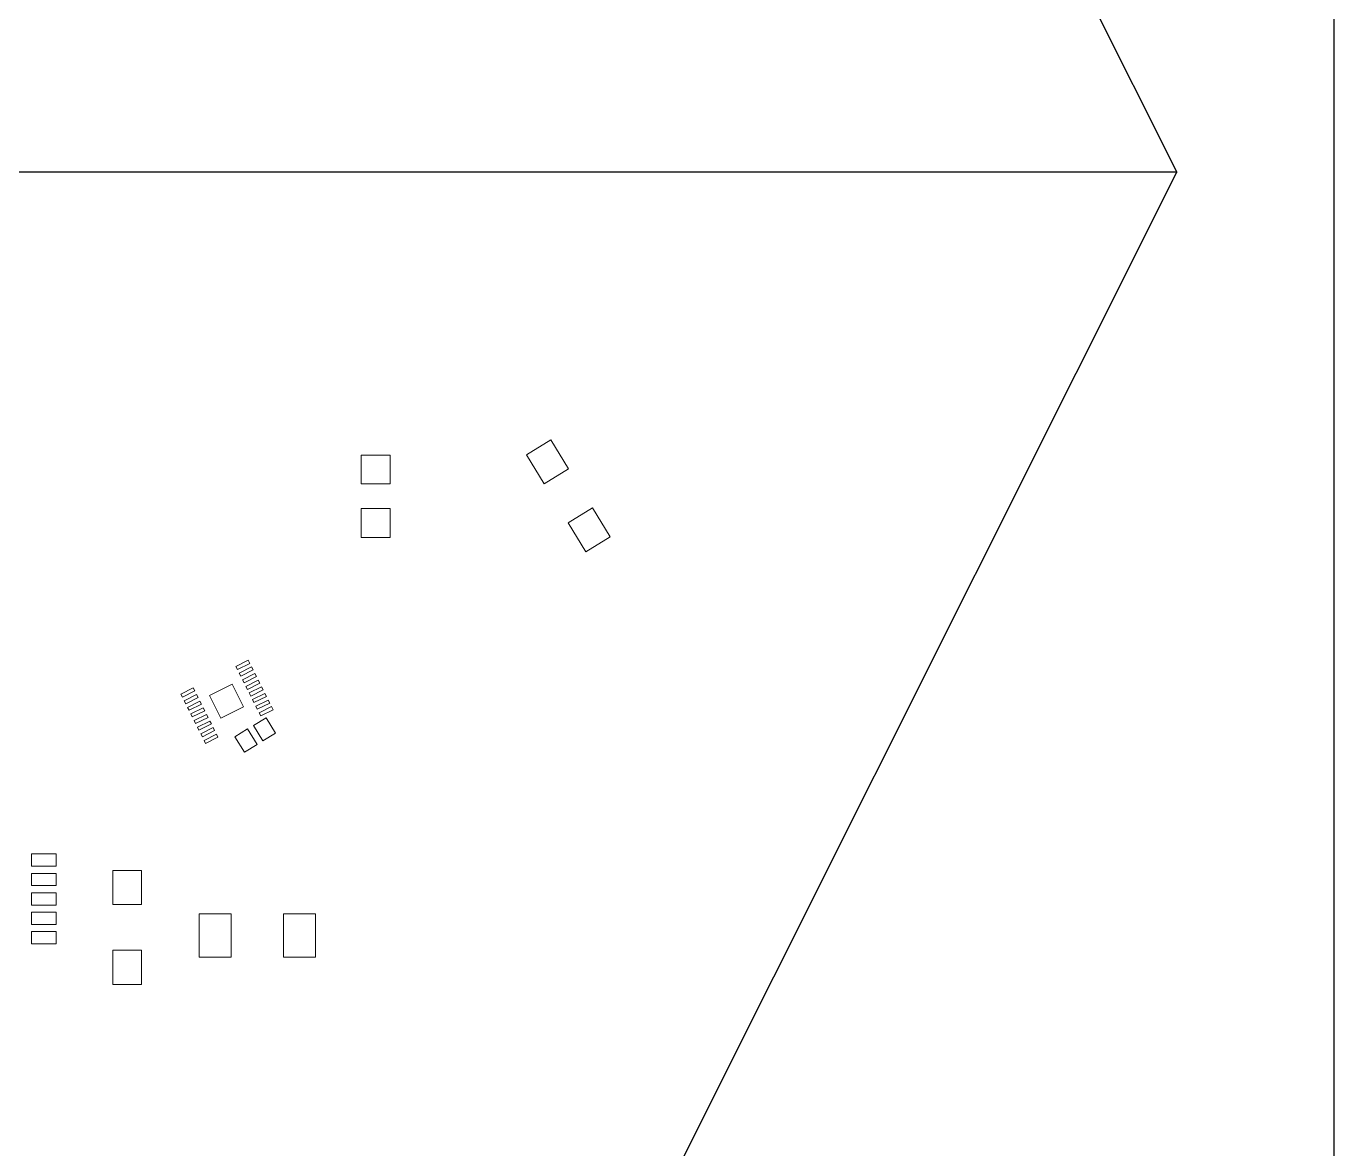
# Model space of a CAD drawing. Header units: inches. Extents: x 70 to 970, y -386 to 214.
# Drawn here: x 855.7 to 970.4, y 16.6 to 115.2 of the extents above; entities that cross this region are included whole.
import ezdxf

# ---------------------------------------------------------------- set-up
doc = ezdxf.new("R2010")
doc.units = ezdxf.units.IN
doc.header["$MEASUREMENT"] = 0

msp = doc.modelspace()

# ---------------------------------------------------------------- linework, layer by layer
at = {"color": 6}
for p in [(910.39, 194.62), (910.39, 10.06)]:
    msp.add_line(p, (956.6, 102.34), dxfattribs=at)
at = {"color": 4}
msp.add_line((956.6, 102.34), (116.6, 102.34), dxfattribs=at)
at = {"color": 1, "lineweight": 0}
for p, q in [((901.68, 78.86), (899.55, 77.55)), ((903.25, 76.3), (901.68, 78.86)), ((887.6, 77.52), (885.06, 77.52)), ((885.06, 77.52), (885.06, 74.98)), ((887.6, 74.98), (887.6, 77.52)), ((899.55, 77.55), (901.12, 74.99)), ((901.12, 74.99), (903.25, 76.3)), ((885.06, 74.98), (887.6, 74.98)), ((885.06, 72.82), (885.06, 70.28)), ((887.6, 72.82), (885.06, 72.82)), ((887.6, 70.28), (887.6, 72.82)), ((905.34, 72.89), (903.21, 71.58)), ((906.91, 70.33), (905.34, 72.89)), ((903.21, 71.58), (904.77, 69.03)), ((885.06, 70.28), (887.6, 70.28)), ((904.77, 69.03), (906.91, 70.33)), ((875.15, 59.51), (874.06, 58.96)), ((874.06, 58.96), (874.2, 58.7)), ((874.2, 58.7), (875.28, 59.24)), ((875.44, 58.93), (874.36, 58.38)), ((874.49, 58.12), (875.58, 58.66)), ((875.28, 59.24), (875.15, 59.51)), ((875.58, 58.66), (875.44, 58.93)), ((873.75, 57.42), (871.76, 56.42)), ((874.74, 55.43), (873.75, 57.42)), ((874.36, 58.38), (874.49, 58.12)), ((875.73, 58.34), (874.65, 57.8)), ((874.65, 57.8), (874.78, 57.53)), ((874.78, 57.53), (875.87, 58.08)), ((876.02, 57.76), (874.94, 57.22)), ((875.07, 56.95), (876.16, 57.5)), ((875.87, 58.08), (875.73, 58.34)), ((876.16, 57.5), (876.02, 57.76)), ((870.32, 57.09), (869.24, 56.54)), ((870.32, 57.09), (869.24, 56.54)), ((869.24, 56.54), (869.37, 56.28)), ((869.24, 56.54), (869.37, 56.28)), ((869.37, 56.28), (870.46, 56.82)), ((869.37, 56.28), (870.46, 56.82)), ((870.61, 56.51), (869.53, 55.96)), ((870.61, 56.51), (869.53, 55.96)), ((869.66, 55.7), (870.75, 56.24)), ((869.66, 55.7), (870.75, 56.24)), ((870.46, 56.82), (870.32, 57.09)), ((870.46, 56.82), (870.32, 57.09)), ((870.75, 56.24), (870.61, 56.51)), ((870.75, 56.24), (870.61, 56.51)), ((871.76, 56.42), (872.75, 54.44)), ((874.94, 57.22), (875.07, 56.95)), ((876.32, 57.18), (875.23, 56.64)), ((875.23, 56.64), (875.36, 56.37)), ((875.36, 56.37), (876.45, 56.92)), ((876.61, 56.6), (875.52, 56.06)), ((875.65, 55.79), (876.74, 56.33)), ((876.45, 56.92), (876.32, 57.18)), ((876.74, 56.33), (876.61, 56.6)), ((869.53, 55.96), (869.66, 55.7)), ((869.53, 55.96), (869.66, 55.7)), ((870.91, 55.93), (869.82, 55.38)), ((870.91, 55.93), (869.82, 55.38)), ((869.82, 55.38), (869.95, 55.12)), ((869.82, 55.38), (869.95, 55.12)), ((869.95, 55.12), (871.04, 55.66)), ((869.95, 55.12), (871.04, 55.66)), ((871.2, 55.35), (870.11, 54.8)), ((871.2, 55.35), (870.11, 54.8)), ((870.24, 54.54), (871.33, 55.08)), ((870.24, 54.54), (871.33, 55.08)), ((871.04, 55.66), (870.91, 55.93)), ((871.04, 55.66), (870.91, 55.93)), ((871.33, 55.08), (871.2, 55.35)), ((871.33, 55.08), (871.2, 55.35)), ((872.75, 54.44), (874.74, 55.43)), ((875.52, 56.06), (875.65, 55.79)), ((876.9, 56.02), (875.81, 55.48)), ((875.81, 55.48), (875.94, 55.21)), ((875.94, 55.21), (877.03, 55.75)), ((877.19, 55.44), (876.1, 54.89)), ((876.24, 54.63), (877.32, 55.17)), ((877.03, 55.75), (876.9, 56.02)), ((877.32, 55.17), (877.19, 55.44)), ((870.11, 54.8), (870.24, 54.54)), ((870.11, 54.8), (870.24, 54.54)), ((871.49, 54.76), (870.4, 54.22)), ((871.49, 54.76), (870.4, 54.22)), ((870.4, 54.22), (870.53, 53.95)), ((870.4, 54.22), (870.53, 53.95)), ((870.53, 53.95), (871.62, 54.5)), ((870.53, 53.95), (871.62, 54.5)), ((871.78, 54.18), (870.69, 53.64)), ((871.78, 54.18), (870.69, 53.64)), ((871.62, 54.5), (871.49, 54.76)), ((871.62, 54.5), (871.49, 54.76)), ((871.91, 53.92), (871.78, 54.18)), ((871.91, 53.92), (871.78, 54.18)), ((876.71, 54.47), (875.6, 53.79)), ((876.1, 54.89), (876.24, 54.63)), ((877.54, 53.11), (876.71, 54.47)), ((870.69, 53.64), (870.82, 53.37)), ((870.69, 53.64), (870.82, 53.37)), ((870.82, 53.37), (871.91, 53.92)), ((870.82, 53.37), (871.91, 53.92)), ((872.07, 53.6), (870.98, 53.06)), ((872.07, 53.6), (870.98, 53.06)), ((870.98, 53.06), (871.12, 52.79)), ((870.98, 53.06), (871.12, 52.79)), ((871.12, 52.79), (872.2, 53.34)), ((871.12, 52.79), (872.2, 53.34)), ((872.36, 53.02), (871.27, 52.48)), ((872.36, 53.02), (871.27, 52.48)), ((872.2, 53.34), (872.07, 53.6)), ((872.2, 53.34), (872.07, 53.6)), ((872.49, 52.75), (872.36, 53.02)), ((872.49, 52.75), (872.36, 53.02)), ((875.09, 53.48), (873.98, 52.8)), ((873.98, 52.8), (874.82, 51.44)), ((875.92, 52.12), (875.09, 53.48)), ((875.6, 53.79), (876.44, 52.43)), ((876.44, 52.43), (877.54, 53.11)), ((871.27, 52.48), (871.41, 52.21)), ((871.27, 52.48), (871.41, 52.21)), ((871.41, 52.21), (872.49, 52.75)), ((871.41, 52.21), (872.49, 52.75)), ((874.82, 51.44), (875.92, 52.12)), ((856.13, 42.51), (856.13, 41.44)), ((858.29, 42.51), (856.13, 42.51)), ((858.29, 41.44), (858.29, 42.51)), ((856.13, 41.44), (858.29, 41.44)), ((856.13, 40.8), (856.13, 39.74)), ((858.29, 40.8), (856.13, 40.8)), ((858.29, 39.74), (858.29, 40.8)), ((865.77, 41.07), (863.27, 41.07)), ((863.27, 41.07), (863.27, 38.07)), ((865.77, 38.07), (865.77, 41.07)), ((856.13, 39.74), (858.29, 39.74)), ((856.13, 39.1), (856.13, 38.03)), ((858.29, 39.1), (856.13, 39.1)), ((858.29, 38.03), (858.29, 39.1)), ((856.13, 38.03), (858.29, 38.03)), ((863.27, 38.07), (865.77, 38.07)), ((856.13, 37.4), (856.13, 36.33)), ((858.29, 37.4), (856.13, 37.4)), ((858.29, 36.33), (858.29, 37.4)), ((873.64, 37.26), (870.84, 37.26)), ((870.84, 37.26), (870.84, 33.46)), ((873.64, 33.46), (873.64, 37.26)), ((881.04, 37.26), (878.24, 37.26)), ((878.24, 37.26), (878.24, 33.46)), ((881.04, 33.46), (881.04, 37.26)), ((856.13, 36.33), (858.29, 36.33)), ((856.13, 35.7), (856.13, 34.63)), ((858.29, 35.7), (856.13, 35.7)), ((858.29, 34.63), (858.29, 35.7)), ((856.13, 34.63), (858.29, 34.63)), ((865.77, 34.07), (863.27, 34.07)), ((863.27, 34.07), (863.27, 31.07)), ((865.77, 31.07), (865.77, 34.07)), ((870.84, 33.46), (873.64, 33.46)), ((878.24, 33.46), (881.04, 33.46)), ((863.27, 31.07), (865.77, 31.07))]:
    msp.add_line(p, q, dxfattribs=at)
msp.add_lwpolyline([(70.39, 213.68), (970.39, 213.68), (970.39, -386.32), (70.39, -386.32)], close=True)

doc.saveas('drawing.dxf')
